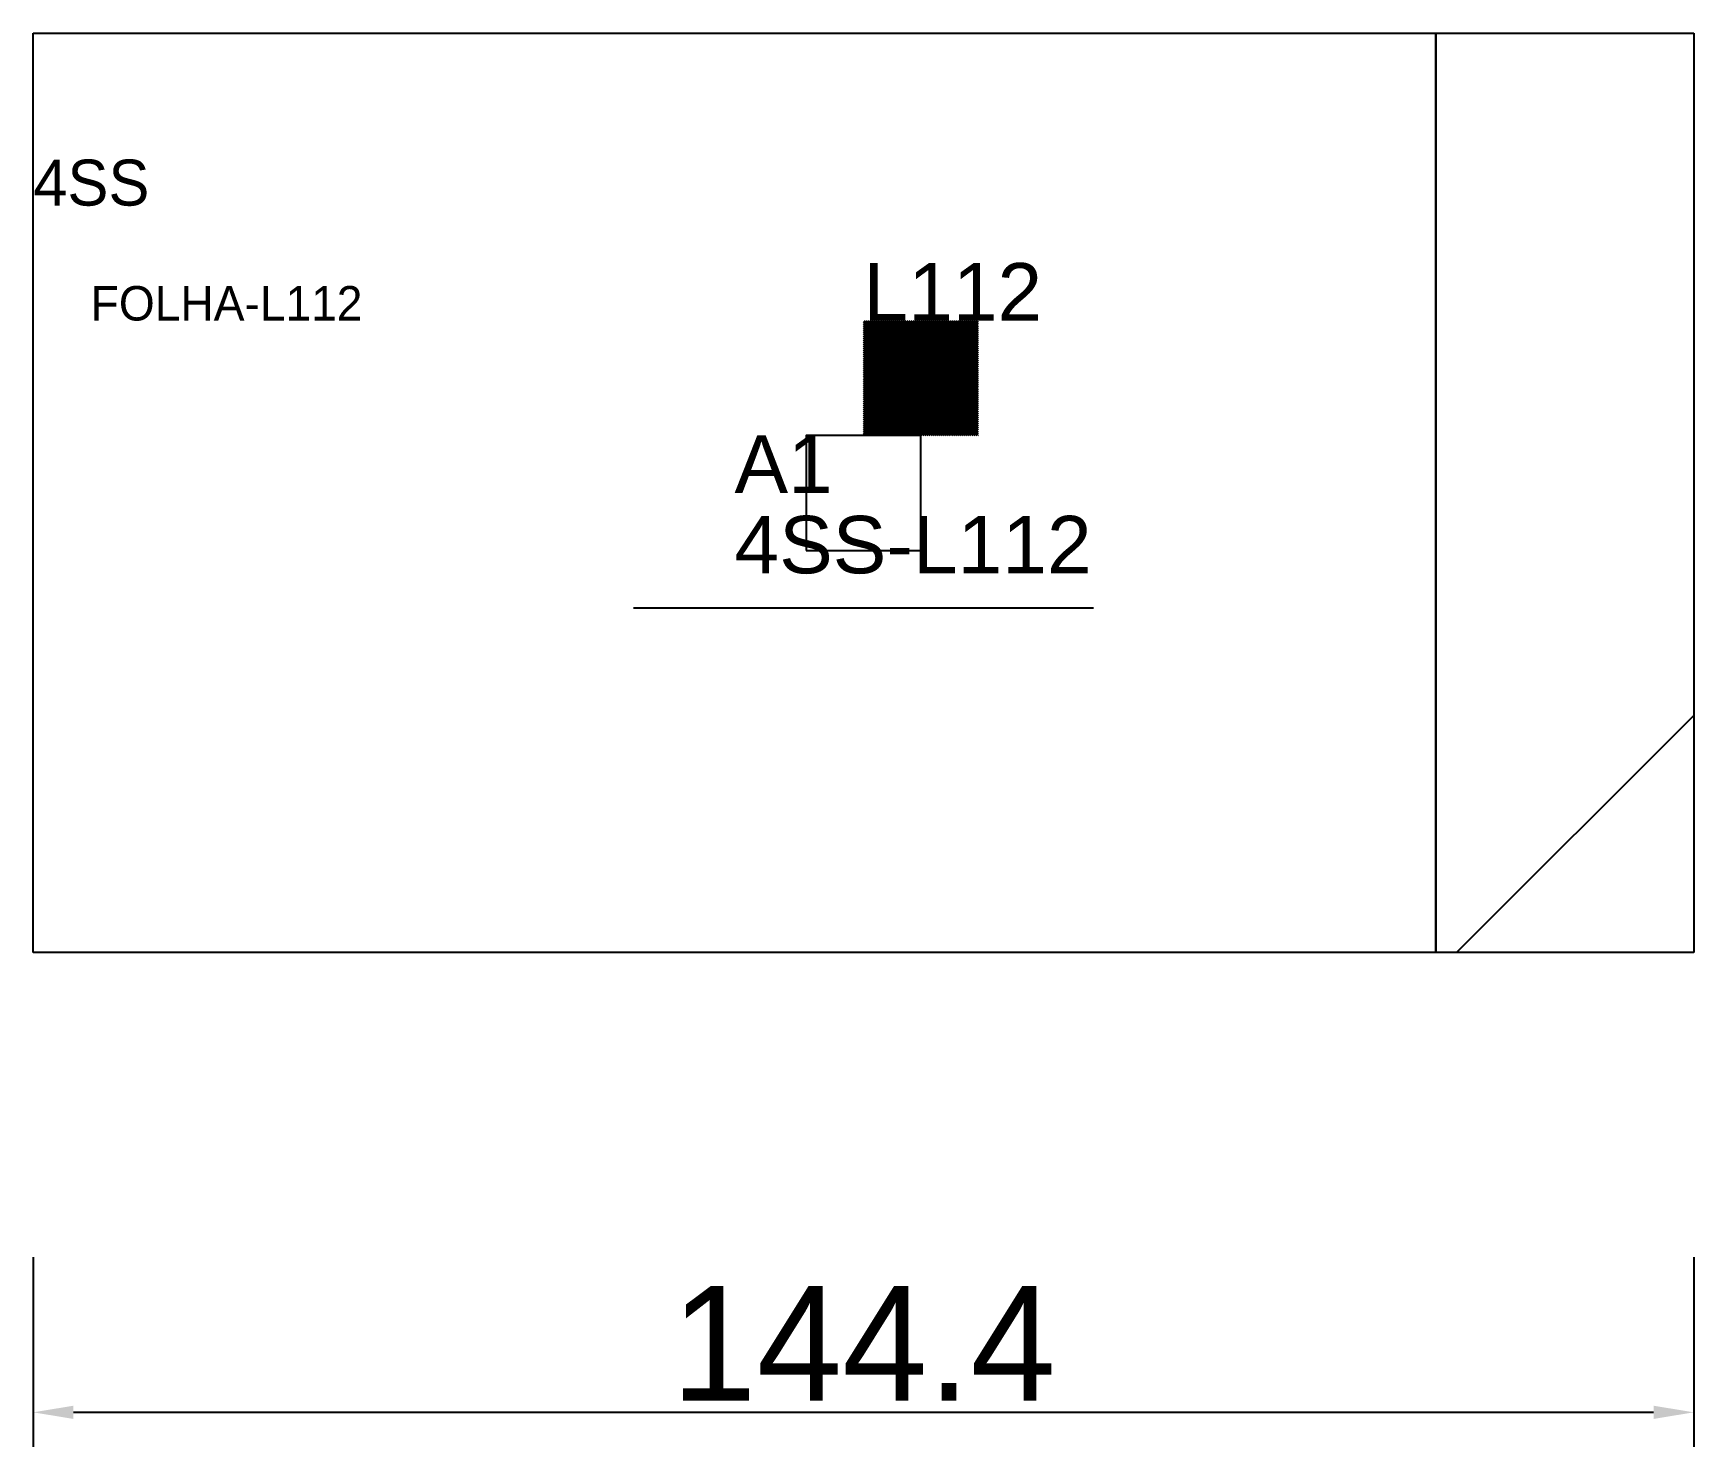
# Model space of a CAD drawing. Header units: metres. Extents: x 222 to 367, y 78 to 202.
import ezdxf

# ---------------------------------------------------------------- set-up
doc = ezdxf.new("R2010")
doc.units = ezdxf.units.M
for name, color, linetype in [('3', 3, 'CONTINUOUS'), ('AUX00', 7, 'CONTINUOUS'), ('COTA', 241, 'CONTINUOUS'), ('FOLHA', 255, 'CONTINUOUS'), ('Hachura', 251, 'CONTINUOUS'), ('NOMENCLATURA', 7, 'CONTINUOUS'), ('Nível', 160, 'CONTINUOUS'), ('Painéis', 200, 'CONTINUOUS'), ('Pilares', 5, 'CONTINUOUS'), ('REAPROVEITAMENTO', 251, 'CONTINUOUS'), ('SARR_2.2x7', 40, 'CONTINUOUS')]:
    doc.layers.add(name, color=color, linetype=linetype)
doc.styles.add('ARIAL', font='Arial.ttf')
doc.styles.add('STR_STANDARD', font='arial.ttf')
doc.dimstyles.new('EZ DXF', dxfattribs={"dimtxt": 10, "dimasz": 3.5, "dimexe": 3, "dimexo": 1.5, "dimgap": 1, "dimtad": 1, "dimdec": 1, "dimdsep": 46, "dimcen": 2.5, "dimazin": 3, "dimtfac": 1, "dimtmove": 0, "dimatfit": 3})

msp = doc.modelspace()

# ---------------------------------------------------------------- hatches: boundary and pattern name
at = {"layer": 'Hachura'}
h = msp.add_hatch(dxfattribs=at)
h.set_pattern_fill('ANSI31', scale=50)
h.paths.add_polyline_path([(222.2, 201.5), (366.636264, 201.5), (366.636264, 121.5), (222.2, 121.5)])
h = msp.add_hatch(dxfattribs=at)
h.set_pattern_fill('ANSI31', scale=50)
h.paths.add_polyline_path([(222.2, 201.5), (366.636264, 201.5), (366.636264, 121.5), (222.2, 121.5)])
at = {"layer": 'Reaproveitamento'}
h = msp.add_hatch(dxfattribs=at)
h.set_pattern_fill('SOLID')
h.paths.add_polyline_path([(294.418132, 166.5), (304.418132, 166.5), (304.418132, 176.5), (294.418132, 176.5)])
h = msp.add_hatch(dxfattribs=at)
h.set_pattern_fill('SOLID')
h.paths.add_polyline_path([(294.418132, 166.5), (304.418132, 166.5), (304.418132, 176.5), (294.418132, 176.5)])

# ---------------------------------------------------------------- linework, layer by layer
at = {"layer": '3'}
msp.add_lwpolyline([(344.2, 121.5), (344.2, 201.5)], close=True, dxfattribs=at)
msp.add_lwpolyline([(344.2, 121.5), (344.2, 201.5)], close=True, dxfattribs=at)
at = {"layer": 'Painéis', "color": 200}
for p, q in [((222.2, 201.5), (366.636264, 201.5)), ((222.2, 121.5), (222.2, 201.5)), ((222.2, 201.5), (366.636264, 201.5)), ((222.2, 121.5), (222.2, 201.5)), ((366.636264, 201.5), (366.636264, 121.5)), ((366.636264, 201.5), (366.636264, 121.5)), ((366.636264, 121.5), (222.2, 121.5)), ((366.636264, 121.5), (222.2, 121.5))]:
    msp.add_line(p, q, dxfattribs=at)
at = {"layer": 'Pilares'}
msp.add_lwpolyline([(289.418132, 156.5), (299.418132, 156.5), (299.418132, 166.5), (289.418132, 166.5)], close=True, dxfattribs=at)
msp.add_lwpolyline([(289.418132, 156.5), (299.418132, 156.5), (299.418132, 166.5), (289.418132, 166.5)], close=True, dxfattribs=at)
at = {"layer": 'SARR_2.2x7'}
msp.add_line((274.418132, 151.5), (314.418132, 151.5), dxfattribs=at)
msp.add_line((274.418132, 151.5), (314.418132, 151.5), dxfattribs=at)

# ---------------------------------------------------------------- texts
at = {"layer": '3', "style": 'STR_STANDARD'}
msp.add_text('A1', height=5, dxfattribs=at).set_placement((283.2, 161.5))
msp.add_text('A1', height=5, dxfattribs=at).set_placement((283.2, 161.5))
at = {"layer": 'AUX00', "style": 'STR_STANDARD'}
msp.add_text('4SS-L112', height=5, dxfattribs=at).set_placement((283.2, 154.5))
msp.add_text('4SS-L112', height=5, dxfattribs=at).set_placement((283.2, 154.5))
at = {"layer": 'FOLHA'}
msp.add_text('FOLHA-L112', height=3, dxfattribs=at).set_placement((227.2, 176.5))
msp.add_text('FOLHA-L112', height=3, dxfattribs=at).set_placement((227.2, 176.5))
at = {"layer": 'NOMENCLATURA', "insert": (294.418132, 181.5), "char_height": 5, "attachment_point": 1, "style": 'ARIAL'}
msp.add_mtext('L112', dxfattribs=at)
msp.add_mtext('L112', dxfattribs=at)
at = {"layer": 'Nível'}
msp.add_text('4SS', height=4, dxfattribs=at).set_placement((222.2, 186.5))
msp.add_text('4SS', height=4, dxfattribs=at).set_placement((222.2, 186.5))

# ---------------------------------------------------------------- dimensions: what is measured, and where the dimension line sits
at = {"layer": 'COTA'}
msp.add_linear_dim(base=(222.2, 81.5), p1=(222.2, 96.5), p2=(366.636264, 96.5), dimstyle='EZ DXF', dxfattribs=at).render()
msp.add_linear_dim(base=(222.2, 81.5), p1=(222.2, 96.5), p2=(366.636264, 96.5), dimstyle='EZ DXF', dxfattribs=at).render()

doc.saveas('drawing.dxf')
